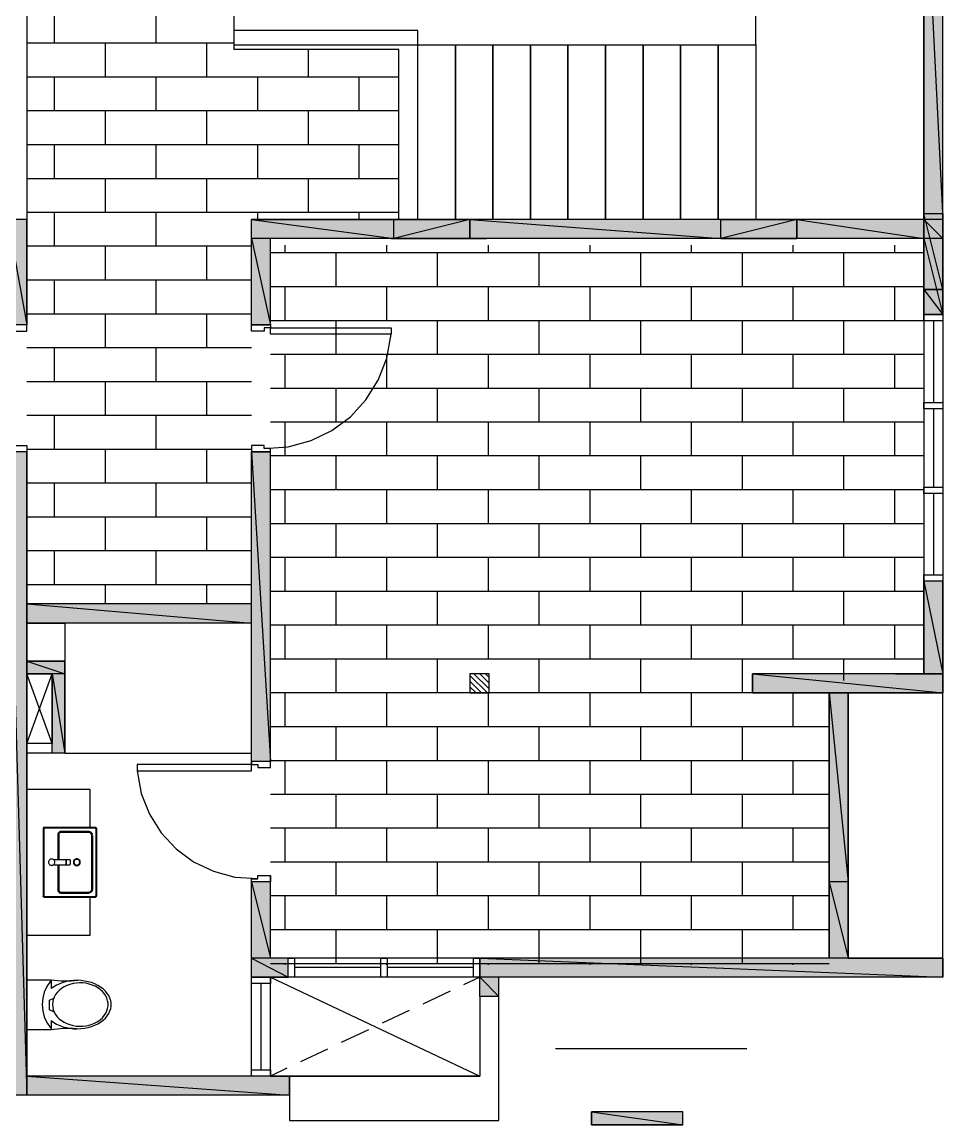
# Model space of a CAD drawing. Header units: millimetres. Extents: x -1176 to 11513, y -336 to 20905.
# Drawn here: x 3927 to 11180, y -336 to 8356 of the extents above; entities that cross this region are included whole.
import ezdxf

# ---------------------------------------------------------------- set-up
doc = ezdxf.new("R2010")
doc.units = ezdxf.units.MM
for name, color, linetype, true_color in [('SRC-FILLSTROKE-000000', 7, 'Continuous', 0x000000), ('SRC-FILLSTROKE-636466', 7, 'Continuous', 0x636466), ('SRC-STROKE-000000', 7, 'Continuous', 0x000000), ('SRC-STROKE-4554a5', 7, 'Continuous', 0x4554a5), ('SRC-STROKE-939598', 7, 'Continuous', 0x939598)]:
    doc.layers.add(name, color=color, linetype=linetype, true_color=true_color)

msp = doc.modelspace()

# ---------------------------------------------------------------- hatches: boundary and pattern name
at = {"layer": 'SRC-FILLSTROKE-000000', "true_color": 0x000000}
h = msp.add_hatch(color=7, dxfattribs=at)
h.dxf.hatch_style = 1
h.paths.add_polyline_path([(7454.8, 6650.7), (7454.8, 6800.8), (6854.5, 6650.7), (7454.8, 6650.7)])
h = msp.add_hatch(color=7, dxfattribs=at)
h.dxf.hatch_style = 1
h.paths.add_polyline_path([(7454.8, 6800.8), (6854.5, 6650.7), (6854.5, 6800.8), (7454.8, 6800.8)])
h = msp.add_hatch(color=7, dxfattribs=at)
h.dxf.hatch_style = 1
h.paths.add_polyline_path([(10029.9, 6650.7), (10029.9, 6800.8), (9430.4, 6650.7), (10029.9, 6650.7)])
h = msp.add_hatch(color=7, dxfattribs=at)
h.dxf.hatch_style = 1
h.paths.add_polyline_path([(10029.9, 6800.8), (9430.4, 6650.7), (9430.4, 6800.8), (10029.9, 6800.8)])
h = msp.add_hatch(color=7, dxfattribs=at)
h.dxf.hatch_style = 1
h.paths.add_polyline_path([(11029.9, 6248.6), (11180, 6248.6), (11029.9, 6848.2), (11029.9, 6248.6)])
h = msp.add_hatch(color=7, dxfattribs=at)
h.dxf.hatch_style = 1
h.paths.add_polyline_path([(11180, 6248.6), (11029.9, 6848.2), (11180, 6848.2), (11180, 6248.6)])
at = {"layer": 'SRC-FILLSTROKE-636466', "true_color": 0x636466}
h = msp.add_hatch(color=7, dxfattribs=at)
h.dxf.hatch_style = 1
h.paths.add_polyline_path([(11180, 9773.2), (11029.9, 9773.2), (11180, 6800.8), (11180, 9773.2)])
h = msp.add_hatch(color=7, dxfattribs=at)
h.dxf.hatch_style = 1
h.paths.add_polyline_path([(11029.9, 9773.2), (11180, 6800.8), (11029.9, 6800.8), (11029.9, 9773.2)])
h = msp.add_hatch(color=7, dxfattribs=at)
h.dxf.hatch_style = 1
h.paths.add_polyline_path([(3964.2, 6800.8), (3814.2, 6800.8), (3964.2, 5970.6), (3964.2, 6800.8)])
h = msp.add_hatch(color=7, dxfattribs=at)
h.dxf.hatch_style = 1
h.paths.add_polyline_path([(3814.2, 6800.8), (3964.2, 5970.6), (3814.2, 5970.6), (3814.2, 6800.8)])
h = msp.add_hatch(color=7, dxfattribs=at)
h.dxf.hatch_style = 1
h.paths.add_polyline_path([(6854.5, 6800.8), (5733.6, 6800.8), (6854.5, 6650.7), (6854.5, 6800.8)])
h = msp.add_hatch(color=7, dxfattribs=at)
h.dxf.hatch_style = 1
h.paths.add_polyline_path([(5733.6, 6800.8), (6854.5, 6650.7), (5733.6, 6650.7), (5733.6, 6800.8)])
h = msp.add_hatch(color=7, dxfattribs=at)
h.dxf.hatch_style = 1
h.paths.add_polyline_path([(9430.4, 6800.8), (7454.8, 6800.8), (9430.4, 6650.7), (9430.4, 6800.8)])
h = msp.add_hatch(color=7, dxfattribs=at)
h.dxf.hatch_style = 1
h.paths.add_polyline_path([(7454.8, 6800.8), (9430.4, 6650.7), (7454.8, 6650.7), (7454.8, 6800.8)])
h = msp.add_hatch(color=7, dxfattribs=at)
h.dxf.hatch_style = 1
h.paths.add_polyline_path([(11029.9, 6800.8), (10029.9, 6800.8), (11029.9, 6650.7), (11029.9, 6800.8)])
h = msp.add_hatch(color=7, dxfattribs=at)
h.dxf.hatch_style = 1
h.paths.add_polyline_path([(10029.9, 6800.8), (11029.9, 6650.7), (10029.9, 6650.7), (10029.9, 6800.8)])
h = msp.add_hatch(color=7, dxfattribs=at)
h.dxf.hatch_style = 1
h.paths.add_polyline_path([(11180, 6800.8), (11029.9, 6800.8), (11180, 6650.7), (11180, 6800.8)])
h = msp.add_hatch(color=7, dxfattribs=at)
h.dxf.hatch_style = 1
h.paths.add_polyline_path([(11029.9, 6800.8), (11180, 6650.7), (11029.9, 6650.7), (11029.9, 6800.8)])
h = msp.add_hatch(color=7, dxfattribs=at)
h.dxf.hatch_style = 1
h.paths.add_polyline_path([(5883.7, 6650.7), (5733.6, 6650.7), (5883.7, 5970.6), (5883.7, 6650.7)])
h = msp.add_hatch(color=7, dxfattribs=at)
h.dxf.hatch_style = 1
h.paths.add_polyline_path([(5733.6, 6650.7), (5883.7, 5970.6), (5733.6, 5970.6), (5733.6, 6650.7)])
h = msp.add_hatch(color=7, dxfattribs=at)
h.dxf.hatch_style = 1
h.paths.add_polyline_path([(11180, 6650.7), (11029.9, 6650.7), (11180, 6050.4), (11180, 6650.7)])
h = msp.add_hatch(color=7, dxfattribs=at)
h.dxf.hatch_style = 1
h.paths.add_polyline_path([(11029.9, 6650.7), (11180, 6050.4), (11029.9, 6050.4), (11029.9, 6650.7)])
h = msp.add_hatch(color=7, dxfattribs=at)
h.dxf.hatch_style = 1
h.paths.add_polyline_path([(11180, 6248.6), (11029.9, 6248.6), (11180, 6050.4), (11180, 6248.6)])
h = msp.add_hatch(color=7, dxfattribs=at)
h.dxf.hatch_style = 1
h.paths.add_polyline_path([(11029.9, 6248.6), (11180, 6050.4), (11029.9, 6050.4), (11029.9, 6248.6)])
h = msp.add_hatch(color=7, dxfattribs=at)
h.dxf.hatch_style = 1
h.paths.add_polyline_path([(3964.2, 4969.8), (3814.2, 4969.8), (3964.2, -100.6), (3964.2, 4969.8)])
h = msp.add_hatch(color=7, dxfattribs=at)
h.dxf.hatch_style = 1
h.paths.add_polyline_path([(3814.2, 4969.8), (3964.2, -100.6), (3814.2, -100.6), (3814.2, 4969.8)])
h = msp.add_hatch(color=7, dxfattribs=at)
h.dxf.hatch_style = 1
h.paths.add_polyline_path([(5883.7, 4969.8), (5733.6, 4969.8), (5883.7, 2529.8), (5883.7, 4969.8)])
h = msp.add_hatch(color=7, dxfattribs=at)
h.dxf.hatch_style = 1
h.paths.add_polyline_path([(5733.6, 4969.8), (5883.7, 2529.8), (5733.6, 2529.8), (5733.6, 4969.8)])
h = msp.add_hatch(color=7, dxfattribs=at)
h.dxf.hatch_style = 1
h.paths.add_polyline_path([(11180, 3950), (11029.9, 3950), (11180, 3220.2), (11180, 3950)])
h = msp.add_hatch(color=7, dxfattribs=at)
h.dxf.hatch_style = 1
h.paths.add_polyline_path([(11029.9, 3950), (11180, 3220.2), (11029.9, 3220.2), (11029.9, 3950)])
h = msp.add_hatch(color=7, dxfattribs=at)
h.dxf.hatch_style = 1
h.paths.add_polyline_path([(5733.6, 3769.9), (3964.2, 3769.9), (5733.6, 3619.8), (5733.6, 3769.9)])
h = msp.add_hatch(color=7, dxfattribs=at)
h.dxf.hatch_style = 1
h.paths.add_polyline_path([(3964.2, 3769.9), (5733.6, 3619.8), (3964.2, 3619.8), (3964.2, 3769.9)])
h = msp.add_hatch(color=7, dxfattribs=at)
h.dxf.hatch_style = 1
h.paths.add_polyline_path([(4264.4, 3319.7), (3964.2, 3319.7), (4264.4, 3220.2), (4264.4, 3319.7)])
h = msp.add_hatch(color=7, dxfattribs=at)
h.dxf.hatch_style = 1
h.paths.add_polyline_path([(3964.2, 3319.7), (4264.4, 3220.2), (3964.2, 3220.2), (3964.2, 3319.7)])
h = msp.add_hatch(color=7, dxfattribs=at)
h.dxf.hatch_style = 1
h.paths.add_polyline_path([(4264.4, 3220.2), (4164.1, 3220.2), (4264.4, 2594.6), (4264.4, 3220.2)])
h = msp.add_hatch(color=7, dxfattribs=at)
h.dxf.hatch_style = 1
h.paths.add_polyline_path([(4164.1, 3220.2), (4264.4, 2594.6), (4164.1, 2594.6), (4164.1, 3220.2)])
h = msp.add_hatch(color=7, dxfattribs=at)
h.dxf.hatch_style = 1
h.paths.add_polyline_path([(11180, 3219.4), (9680, 3219.4), (11180, 3070.1), (11180, 3219.4)])
h = msp.add_hatch(color=7, dxfattribs=at)
h.dxf.hatch_style = 1
h.paths.add_polyline_path([(9680, 3219.4), (11180, 3070.1), (9680, 3070.1), (9680, 3219.4)])
h = msp.add_hatch(color=7, dxfattribs=at)
h.dxf.hatch_style = 1
h.paths.add_polyline_path([(11180, 3220.2), (10805.6, 3220.2), (11180, 3219.4), (11180, 3220.2)])
h = msp.add_hatch(color=7, dxfattribs=at)
h.dxf.hatch_style = 1
h.paths.add_polyline_path([(10805.6, 3220.2), (11180, 3219.4), (10805.6, 3219.4), (10805.6, 3220.2)])
h = msp.add_hatch(color=7, dxfattribs=at)
h.dxf.hatch_style = 1
h.paths.add_polyline_path([(10433.5, 3070.1), (10283.4, 3070.1), (10433.5, 1579.5), (10433.5, 3070.1)])
h = msp.add_hatch(color=7, dxfattribs=at)
h.dxf.hatch_style = 1
h.paths.add_polyline_path([(10283.4, 3070.1), (10433.5, 1579.5), (10283.4, 1579.5), (10283.4, 3070.1)])
h = msp.add_hatch(color=7, dxfattribs=at)
h.dxf.hatch_style = 1
h.paths.add_polyline_path([(5883.7, 1579.5), (5733.6, 1579.5), (5883.7, 979.2), (5883.7, 1579.5)])
h = msp.add_hatch(color=7, dxfattribs=at)
h.dxf.hatch_style = 1
h.paths.add_polyline_path([(5733.6, 1579.5), (5883.7, 979.2), (5733.6, 979.2), (5733.6, 1579.5)])
h = msp.add_hatch(color=7, dxfattribs=at)
h.dxf.hatch_style = 1
h.paths.add_polyline_path([(10433.5, 1579.5), (10283.4, 1579.5), (10433.5, 979.2), (10433.5, 1579.5)])
h = msp.add_hatch(color=7, dxfattribs=at)
h.dxf.hatch_style = 1
h.paths.add_polyline_path([(10283.4, 1579.5), (10433.5, 979.2), (10283.4, 979.2), (10283.4, 1579.5)])
h = msp.add_hatch(color=7, dxfattribs=at)
h.dxf.hatch_style = 1
h.paths.add_polyline_path([(6023.5, 979.2), (5733.6, 979.2), (6023.5, 829.1), (6023.5, 979.2)])
h = msp.add_hatch(color=7, dxfattribs=at)
h.dxf.hatch_style = 1
h.paths.add_polyline_path([(5733.6, 979.2), (6023.5, 829.1), (5733.6, 829.1), (5733.6, 979.2)])
h = msp.add_hatch(color=7, dxfattribs=at)
h.dxf.hatch_style = 1
h.paths.add_polyline_path([(11180, 979.2), (7533, 979.2), (11180, 829.1), (11180, 979.2)])
h = msp.add_hatch(color=7, dxfattribs=at)
h.dxf.hatch_style = 1
h.paths.add_polyline_path([(7533, 979.2), (11180, 829.1), (7533, 829.1), (7533, 979.2)])
h = msp.add_hatch(color=7, dxfattribs=at)
h.dxf.hatch_style = 1
h.paths.add_polyline_path([(7683.1, 829.1), (7533, 829.1), (7683.1, 676.7), (7683.1, 829.1)])
h = msp.add_hatch(color=7, dxfattribs=at)
h.dxf.hatch_style = 1
h.paths.add_polyline_path([(7533, 829.1), (7683.1, 676.7), (7533, 676.7), (7533, 829.1)])
h = msp.add_hatch(color=7, dxfattribs=at)
h.dxf.hatch_style = 1
h.paths.add_polyline_path([(6033.8, 49.5), (3964.2, 49.5), (6033.8, -100.6), (6033.8, 49.5)])
h = msp.add_hatch(color=7, dxfattribs=at)
h.dxf.hatch_style = 1
h.paths.add_polyline_path([(3964.2, 49.5), (6033.8, -100.6), (3964.2, -100.6), (3964.2, 49.5)])
h = msp.add_hatch(color=7, dxfattribs=at)
h.dxf.hatch_style = 1
h.paths.add_polyline_path([(9130.2, -233.3), (8411.4, -233.3), (9130.2, -336), (9130.2, -233.3)])
h = msp.add_hatch(color=7, dxfattribs=at)
h.dxf.hatch_style = 1
h.paths.add_polyline_path([(8411.4, -233.3), (9130.2, -336), (8411.4, -336), (8411.4, -233.3)])

# ---------------------------------------------------------------- linework, layer by layer
at = {"layer": 'SRC-FILLSTROKE-000000'}
for points in [[(7454.8, 6650.7), (7454.8, 6800.8), (6854.5, 6650.7), (7454.8, 6650.7)], [(7454.8, 6800.8), (6854.5, 6650.7), (6854.5, 6800.8), (7454.8, 6800.8)], [(10029.9, 6650.7), (10029.9, 6800.8), (9430.4, 6650.7), (10029.9, 6650.7)], [(10029.9, 6800.8), (9430.4, 6650.7), (9430.4, 6800.8), (10029.9, 6800.8)], [(11029.9, 6248.6), (11180, 6248.6), (11029.9, 6848.2), (11029.9, 6248.6)], [(11180, 6248.6), (11029.9, 6848.2), (11180, 6848.2), (11180, 6248.6)]]:
    msp.add_lwpolyline(points, dxfattribs=at)
at = {"layer": 'SRC-FILLSTROKE-636466'}
for points in [[(11180, 9773.2), (11029.9, 9773.2), (11180, 6800.8), (11180, 9773.2)], [(11029.9, 9773.2), (11180, 6800.8), (11029.9, 6800.8), (11029.9, 9773.2)], [(3964.2, 6800.8), (3814.2, 6800.8), (3964.2, 5970.6), (3964.2, 6800.8)], [(3814.2, 6800.8), (3964.2, 5970.6), (3814.2, 5970.6), (3814.2, 6800.8)], [(6854.5, 6800.8), (5733.6, 6800.8), (6854.5, 6650.7), (6854.5, 6800.8)], [(5733.6, 6800.8), (6854.5, 6650.7), (5733.6, 6650.7), (5733.6, 6800.8)], [(9430.4, 6800.8), (7454.8, 6800.8), (9430.4, 6650.7), (9430.4, 6800.8)], [(7454.8, 6800.8), (9430.4, 6650.7), (7454.8, 6650.7), (7454.8, 6800.8)], [(11029.9, 6800.8), (10029.9, 6800.8), (11029.9, 6650.7), (11029.9, 6800.8)], [(10029.9, 6800.8), (11029.9, 6650.7), (10029.9, 6650.7), (10029.9, 6800.8)], [(11180, 6800.8), (11029.9, 6800.8), (11180, 6650.7), (11180, 6800.8)], [(11029.9, 6800.8), (11180, 6650.7), (11029.9, 6650.7), (11029.9, 6800.8)], [(5883.7, 6650.7), (5733.6, 6650.7), (5883.7, 5970.6), (5883.7, 6650.7)], [(5733.6, 6650.7), (5883.7, 5970.6), (5733.6, 5970.6), (5733.6, 6650.7)], [(11180, 6650.7), (11029.9, 6650.7), (11180, 6050.4), (11180, 6650.7)], [(11029.9, 6650.7), (11180, 6050.4), (11029.9, 6050.4), (11029.9, 6650.7)], [(11180, 6248.6), (11029.9, 6248.6), (11180, 6050.4), (11180, 6248.6)], [(11029.9, 6248.6), (11180, 6050.4), (11029.9, 6050.4), (11029.9, 6248.6)], [(3964.2, 4969.8), (3814.2, 4969.8), (3964.2, -100.6), (3964.2, 4969.8)], [(3814.2, 4969.8), (3964.2, -100.6), (3814.2, -100.6), (3814.2, 4969.8)], [(5883.7, 4969.8), (5733.6, 4969.8), (5883.7, 2529.8), (5883.7, 4969.8)], [(5733.6, 4969.8), (5883.7, 2529.8), (5733.6, 2529.8), (5733.6, 4969.8)], [(11180, 3950), (11029.9, 3950), (11180, 3220.2), (11180, 3950)], [(11029.9, 3950), (11180, 3220.2), (11029.9, 3220.2), (11029.9, 3950)], [(5733.6, 3769.9), (3964.2, 3769.9), (5733.6, 3619.8), (5733.6, 3769.9)], [(3964.2, 3769.9), (5733.6, 3619.8), (3964.2, 3619.8), (3964.2, 3769.9)], [(4264.4, 3319.7), (3964.2, 3319.7), (4264.4, 3220.2), (4264.4, 3319.7)], [(3964.2, 3319.7), (4264.4, 3220.2), (3964.2, 3220.2), (3964.2, 3319.7)], [(4264.4, 3220.2), (4164.1, 3220.2), (4264.4, 2594.6), (4264.4, 3220.2)], [(4164.1, 3220.2), (4264.4, 2594.6), (4164.1, 2594.6), (4164.1, 3220.2)], [(11180, 3219.4), (9680, 3219.4), (11180, 3070.1), (11180, 3219.4)], [(9680, 3219.4), (11180, 3070.1), (9680, 3070.1), (9680, 3219.4)], [(11180, 3220.2), (10805.6, 3220.2), (11180, 3219.4), (11180, 3220.2)], [(10805.6, 3220.2), (11180, 3219.4), (10805.6, 3219.4), (10805.6, 3220.2)], [(10433.5, 3070.1), (10283.4, 3070.1), (10433.5, 1579.5), (10433.5, 3070.1)], [(10283.4, 3070.1), (10433.5, 1579.5), (10283.4, 1579.5), (10283.4, 3070.1)], [(5883.7, 1579.5), (5733.6, 1579.5), (5883.7, 979.2), (5883.7, 1579.5)], [(5733.6, 1579.5), (5883.7, 979.2), (5733.6, 979.2), (5733.6, 1579.5)], [(10433.5, 1579.5), (10283.4, 1579.5), (10433.5, 979.2), (10433.5, 1579.5)], [(10283.4, 1579.5), (10433.5, 979.2), (10283.4, 979.2), (10283.4, 1579.5)], [(6023.5, 979.2), (5733.6, 979.2), (6023.5, 829.1), (6023.5, 979.2)], [(5733.6, 979.2), (6023.5, 829.1), (5733.6, 829.1), (5733.6, 979.2)], [(11180, 979.2), (7533, 979.2), (11180, 829.1), (11180, 979.2)], [(7533, 979.2), (11180, 829.1), (7533, 829.1), (7533, 979.2)], [(7683.1, 829.1), (7533, 829.1), (7683.1, 676.7), (7683.1, 829.1)], [(7533, 829.1), (7683.1, 676.7), (7533, 676.7), (7533, 829.1)], [(6033.8, 49.5), (3964.2, 49.5), (6033.8, -100.6), (6033.8, 49.5)], [(3964.2, 49.5), (6033.8, -100.6), (3964.2, -100.6), (3964.2, 49.5)], [(9130.2, -233.3), (8411.4, -233.3), (9130.2, -336), (9130.2, -233.3)], [(8411.4, -233.3), (9130.2, -336), (8411.4, -336), (8411.4, -233.3)]]:
    msp.add_lwpolyline(points, dxfattribs=at)
at = {"layer": 'SRC-STROKE-000000'}
for points in [[(11180, 6650.7), (11180, 12023.6)], [(3964.2, 11618.4), (3964.2, 5970.6)], [(11029.9, 9773.2), (11029.9, 6800.8)], [(5594.6, 8422.4), (5594.6, 8176.8), (9705.2, 8176.8), (9705.2, 8422.4), (5594.6, 8422.4)], [(7044.1, 8290.5), (5594.6, 8290.5), (5594.6, 8140.4)], [(7044.1, 6800.8), (7044.1, 8290.5)], [(7339.5, 8176.8), (7339.5, 6800.8), (7044.1, 6800.8), (7044.1, 8176.8), (7339.5, 8176.8)], [(7634.9, 8176.8), (7634.9, 6800.8), (7339.5, 6800.8), (7339.5, 8176.8), (7634.9, 8176.8)], [(7931.1, 8176.8), (7931.1, 6800.8), (7634.9, 6800.8), (7634.9, 8176.8), (7931.1, 8176.8)], [(8226.5, 8176.8), (8226.5, 6800.8), (7931.1, 6800.8), (7931.1, 8176.8), (8226.5, 8176.8)], [(8522.8, 8176.8), (8522.8, 6800.8), (8226.5, 6800.8), (8226.5, 8176.8), (8522.8, 8176.8)], [(8818.2, 8176.8), (8818.2, 6800.8), (8522.8, 6800.8), (8522.8, 8176.8), (8818.2, 8176.8)], [(9113.6, 8176.8), (9113.6, 6800.8), (8818.2, 6800.8), (8818.2, 8176.8), (9113.6, 8176.8)], [(9409.8, 8176.8), (9409.8, 6800.8), (9113.6, 6800.8), (9113.6, 8176.8), (9409.8, 8176.8)], [(9705.2, 8176.8), (9705.2, 6800.8), (9409.8, 6800.8), (9409.8, 8176.8), (9705.2, 8176.8)], [(6894, 8140.4), (5594.6, 8140.4)], [(5733.6, 6800.8), (6894, 6800.8), (6894, 8140.4)], [(3964.2, 6800.8), (-853.4, 6800.8)], [(11029.9, 6800.8), (5733.6, 6800.8)], [(5733.6, 5970.6), (5733.6, 6800.8)], [(7454.8, 6650.7), (6854.5, 6650.7), (6854.5, 6800.8), (7454.8, 6800.8), (7454.8, 6650.7)], [(10029.9, 6650.7), (9430.4, 6650.7), (9430.4, 6800.8), (10029.9, 6800.8), (10029.9, 6650.7)], [(10029.9, 6650.7), (10029.9, 6800.8)], [(11029.9, 6248.6), (11029.9, 6848.2), (11180, 6848.2), (11180, 6248.6), (11029.9, 6248.6)], [(11029.9, 6800.8), (11029.9, 3220.2)], [(11029.9, 6748.6), (11029.9, 6598.6)], [(11029.9, 6650.7), (5733.6, 6650.7)], [(5883.7, 5970.6), (5883.7, 6650.7)], [(6834, 6650.7), (7583.6, 6650.7)], [(11180, 6650.7), (11180, 3070.1)], [(11029.9, 6050.4), (11180, 6050.4)], [(11029.9, 6000.6), (11029.9, 6050.4), (11180, 6050.4), (11180, 6000.6), (11029.9, 6000.6)], [(11104.9, 6000.6), (11104.9, 5358.4)], [(3964.2, 5970.6), (3814.2, 5970.6)], [(3964.2, 5970.6), (3814.2, 5970.6), (3814.2, 5945.3), (3864.7, 5945.3), (3864.7, 5920), (3964.2, 5920), (3964.2, 5970.6)], [(5883.7, 5970.6), (5733.6, 5970.6)], [(5733.6, 5970.6), (5883.7, 5970.6), (5883.7, 5945.3), (5833.9, 5945.3), (5833.9, 5920), (5733.6, 5920), (5733.6, 5970.6)], [(6834, 5895.6), (5883.7, 5895.6), (5883.7, 5945.3), (6834, 5945.3), (6834, 5895.6)], [(5833, 4995.4), (6023.5, 5009), (6202.7, 5057.6), (6366.9, 5137.8), (6512.5, 5246.2), (6635.6, 5379.6), (6732.6, 5534.5), (6799.7, 5707.6), (6833.2, 5895.6)], [(11029.9, 5308.7), (11029.9, 5358.4), (11180, 5358.4), (11180, 5308.7), (11029.9, 5308.7)], [(11104.9, 5333.9), (11104.9, 5333.9)], [(11104.9, 5308.7), (11104.9, 4691.7)], [(3964.2, 4969.8), (3814.2, 4969.8), (3814.2, 4995.1), (3864.7, 4995.1), (3864.7, 5020.3), (3964.2, 5020.3), (3964.2, 4969.8)], [(3964.2, 4969.8), (3814.2, 4969.8)], [(3964.2, 4969.8), (3964.2, -100.6)], [(5733.6, 4969.8), (5883.7, 4969.8), (5883.7, 4995.1), (5833.9, 4995.1), (5833.9, 5020.3), (5733.6, 5020.3), (5733.6, 4969.8)], [(5733.6, 2454.7), (5733.6, 4969.8)], [(5733.6, 4969.8), (5883.7, 4969.8)], [(5733.6, 4969.8), (5883.7, 4969.8)], [(5883.7, 2480), (5883.7, 4969.8)], [(11029.9, 4642), (11029.9, 4691.7), (11180, 4691.7), (11180, 4642), (11029.9, 4642)], [(11104.9, 4666.5), (11104.9, 4666.5)], [(11104.9, 4642), (11104.9, 3999.8)], [(11029.9, 3950), (11029.9, 3999.8), (11180, 3999.8), (11180, 3950), (11029.9, 3950)], [(11180, 3950), (11029.9, 3950)], [(5733.6, 3769.9), (3964.2, 3769.9)], [(5733.6, 3619.8), (3964.2, 3619.8)], [(4264.4, 3319.7), (3964.2, 3319.7), (3964.2, 3619.8), (4264.4, 3619.8), (4264.4, 3319.7)], [(4264.4, 2594.6), (3964.2, 2594.6), (3964.2, 3319.7), (4264.4, 3319.7), (4264.4, 2594.6)], [(4164.1, 2669.6), (3964.2, 2669.6), (3964.2, 3220.2), (4164.1, 3220.2), (4164.1, 2669.6)], [(4164.1, 2669.6), (3964.2, 3220.2)], [(3964.2, 2669.6), (4164.1, 3220.2)], [(7454.8, 3069.3), (7604.9, 3069.3), (7604.9, 3219.4), (7454.8, 3219.4), (7454.8, 3069.3)], [(11180, 3220.2), (9680, 3220.2)], [(9680, 3220.2), (9680, 3070.1)], [(9680, 3070.1), (11180, 3070.1)], [(10283.4, 3070.1), (10283.4, 979.2)], [(10433.5, 3070.1), (10433.5, 979.2)], [(11180, 979.2), (11180, 3070.1), (10433.5, 3070.1), (10433.5, 979.2), (11180, 979.2)], [(4264.4, 2594.6), (5733.6, 2594.6)], [(5883.7, 2529.8), (5733.6, 2529.8), (5733.6, 2504.5), (5783.4, 2504.5), (5783.4, 2480), (5883.7, 2480), (5883.7, 2529.8)], [(4833.1, 2454.7), (5733.6, 2454.7), (5733.6, 2504.5), (4833.1, 2504.5), (4833.1, 2454.7)], [(4833.3, 2455.4), (4865.8, 2277.5), (4930, 2113.7), (5022.4, 1967.3), (5139.4, 1841.4), (5277.5, 1739), (5433.3, 1663.4), (5603.1, 1617.8), (5783.5, 1605.2)], [(4464.3, 2009.2), (4464.3, 2308.6), (3964.2, 2308.6), (3964.2, 1158.5), (4464.3, 1158.5), (4464.3, 1458.7)], [(4101.3, 2009.2), (4099.3, 2009), (4097.5, 2008.5), (4095.8, 2007.6), (4094.3, 2006.3), (4093.1, 2004.9), (4092.2, 2003.2), (4091.6, 2001.4), (4091.4, 1999.4)], [(4101.3, 2002.1), (4100.7, 2002.1), (4100.2, 2001.9), (4099.7, 2001.7), (4099.3, 2001.3), (4099, 2000.9), (4098.7, 2000.4), (4098.6, 1999.9), (4098.5, 1999.4)], [(4501.4, 2009.2), (4101.7, 2009.2)], [(4501.4, 2002.1), (4101.7, 2002.1)], [(4515.6, 1994.6), (4515.3, 1997.6), (4514.4, 2000.3), (4513.1, 2002.8), (4511.3, 2005), (4509.2, 2006.7), (4506.7, 2008.1), (4503.9, 2008.9), (4501, 2009.2)], [(4509.3, 1994.6), (4509.1, 1996.3), (4508.6, 1997.9), (4507.9, 1999.3), (4506.8, 2000.5), (4505.6, 2001.5), (4504.2, 2002.3), (4502.7, 2002.8), (4501, 2002.9)], [(4092.2, 1999), (4092.2, 1469)], [(4099.3, 1999), (4099.3, 1469)], [(4209.1, 1953.9), (4208.3, 1769.9), (4208.3, 1754.1)], [(4230.8, 1976.1), (4226.5, 1975.6), (4222.4, 1974.4), (4218.7, 1972.4), (4215.5, 1969.7), (4212.8, 1966.5), (4210.8, 1962.8), (4209.6, 1958.7), (4209.1, 1954.3)], [(4216.2, 1953.9), (4215.4, 1768.3), (4215.4, 1754.1)], [(4230.8, 1969), (4227.9, 1968.7), (4225.1, 1967.8), (4222.7, 1966.5), (4220.5, 1964.7), (4218.7, 1962.5), (4217.4, 1960), (4216.5, 1957.3), (4216.2, 1954.3)], [(4451.6, 1976.1), (4231.2, 1976.1)], [(4451.6, 1969), (4231.2, 1969)], [(4483.2, 1944.1), (4482.6, 1950.5), (4480.7, 1956.5), (4477.7, 1962), (4473.8, 1966.7), (4469.1, 1970.6), (4463.7, 1973.6), (4457.7, 1975.4), (4451.2, 1976.1)], [(4476.1, 1944.1), (4475.6, 1949.1), (4474.1, 1953.8), (4471.9, 1958), (4468.8, 1961.7), (4465.1, 1964.7), (4460.9, 1967), (4456.2, 1968.5), (4451.2, 1969)], [(4476.9, 1524.2), (4476.9, 1943.7)], [(4483.2, 1524.2), (4483.2, 1943.7)], [(4509.3, 1473.7), (4509.3, 1994.2)], [(4516.4, 1473.7), (4516.4, 1994.2)], [(4159.7, 1759.6), (4154.7, 1759.1), (4150.1, 1757.7), (4145.8, 1755.4), (4142.2, 1752.3), (4139.1, 1748.7), (4136.8, 1744.4), (4135.4, 1739.8), (4134.9, 1734.8), (4135.4, 1729.7), (4136.8, 1725.1), (4139.1, 1720.8), (4142.2, 1717.2), (4145.8, 1714.1), (4150.1, 1711.8), (4154.7, 1710.4), (4159.7, 1709.9), (4164.8, 1710.4), (4169.4, 1711.8), (4173.7, 1714.1), (4177.3, 1717.2), (4180.4, 1720.8), (4182.7, 1725.1), (4184.1, 1729.7), (4184.6, 1734.8), (4184.1, 1739.8), (4182.7, 1744.4), (4180.4, 1748.7), (4177.3, 1752.3), (4173.7, 1755.4), (4169.4, 1757.7), (4164.8, 1759.1), (4159.7, 1759.6)], [(4300, 1754.1), (4175.1, 1754.1)], [(4274.7, 1714.6), (4274.7, 1754.1)], [(4277.8, 1714.6), (4277.8, 1754.1)], [(4309.4, 1745), (4309.2, 1747), (4308.7, 1748.9), (4307.7, 1750.5), (4306.5, 1752), (4305.1, 1753.2), (4303.4, 1754.1), (4301.5, 1754.7), (4299.6, 1754.9)], [(4309.4, 1724.1), (4309.4, 1744.6)], [(4358, 1762), (4352.5, 1761.4), (4347.4, 1759.9), (4342.8, 1757.3), (4338.7, 1754), (4335.4, 1750), (4332.9, 1745.4), (4331.3, 1740.2), (4330.8, 1734.8), (4331.3, 1729.3), (4332.9, 1724.1), (4335.4, 1719.5), (4338.7, 1715.5), (4342.8, 1712.2), (4347.4, 1709.6), (4352.5, 1708.1), (4358, 1707.5), (4363.5, 1708.1), (4368.6, 1709.6), (4373.2, 1712.2), (4377.3, 1715.5), (4380.6, 1719.5), (4383.1, 1724.1), (4384.7, 1729.3), (4385.3, 1734.8), (4384.7, 1740.2), (4383.1, 1745.4), (4380.6, 1750), (4377.3, 1754), (4373.2, 1757.3), (4368.6, 1759.9), (4363.5, 1761.4), (4358, 1762)], [(4358, 1757.3), (4353.5, 1756.8), (4349.2, 1755.5), (4345.4, 1753.4), (4342.1, 1750.7), (4339.3, 1747.3), (4337.3, 1743.5), (4336, 1739.3), (4335.5, 1734.8), (4336, 1730.2), (4337.3, 1726), (4339.3, 1722.2), (4342.1, 1718.8), (4345.4, 1716.1), (4349.2, 1714), (4353.5, 1712.7), (4358, 1712.2), (4362.5, 1712.7), (4366.8, 1714), (4370.6, 1716.1), (4373.9, 1718.8), (4376.7, 1722.2), (4378.8, 1726), (4380.1, 1730.2), (4380.5, 1734.8), (4380.1, 1739.3), (4378.8, 1743.5), (4376.7, 1747.3), (4373.9, 1750.7), (4370.6, 1753.4), (4366.8, 1755.5), (4362.5, 1756.8), (4358, 1757.3)], [(4175.1, 1714.6), (4300, 1714.6)], [(4208.3, 1714.6), (4208.3, 1698.8), (4209.1, 1514)], [(4215.4, 1714.6), (4215.4, 1700.4), (4216.2, 1514)], [(4299.6, 1714.6), (4301.5, 1714.8), (4303.4, 1715.4), (4305.1, 1716.3), (4306.5, 1717.5), (4307.7, 1719), (4308.7, 1720.6), (4309.2, 1722.5), (4309.4, 1724.5)], [(5883.7, 1579.5), (5733.6, 1579.5), (5733.6, 1604.8), (5783.4, 1604.8), (5783.4, 1629.3), (5883.7, 1629.3), (5883.7, 1579.5)], [(5733.6, 829.1), (5733.6, 1604.8)], [(5883.7, 979.2), (5883.7, 1629.3)], [(4209.1, 1514.4), (4209.6, 1510), (4210.8, 1505.9), (4212.8, 1502.2), (4215.5, 1499), (4218.7, 1496.4), (4222.4, 1494.4), (4226.5, 1493.1), (4230.8, 1492.6)], [(4216.2, 1514.4), (4216.5, 1511.4), (4217.4, 1508.7), (4218.7, 1506.2), (4220.5, 1504), (4222.7, 1502.3), (4225.1, 1500.9), (4227.9, 1500.1), (4230.8, 1499.8)], [(4231.2, 1499), (4451.6, 1499)], [(4231.2, 1491.9), (4451.6, 1491.9)], [(4451.2, 1499.8), (4456.2, 1500.3), (4460.9, 1501.7), (4465.1, 1504), (4468.8, 1507), (4471.9, 1510.7), (4474.1, 1515), (4475.6, 1519.6), (4476.1, 1524.6)], [(4451.2, 1492.6), (4457.7, 1493.3), (4463.7, 1495.2), (4469.1, 1498.1), (4473.8, 1502), (4477.7, 1506.8), (4480.7, 1512.2), (4482.6, 1518.2), (4483.2, 1524.6)], [(4091.4, 1469.3), (4091.6, 1467.4), (4092.2, 1465.5), (4093.1, 1463.8), (4094.3, 1462.4), (4095.8, 1461.2), (4097.5, 1460.2), (4099.3, 1459.7), (4101.3, 1459.5)], [(4098.5, 1469.3), (4098.6, 1468.8), (4098.7, 1468.3), (4099, 1467.8), (4099.3, 1467.4), (4099.7, 1467.1), (4100.2, 1466.8), (4100.7, 1466.6), (4101.3, 1466.6)], [(4101.7, 1465.8), (4501.4, 1465.8)], [(4101.7, 1458.7), (4501.4, 1458.7)], [(4501, 1459.5), (4503.9, 1459.8), (4506.7, 1460.6), (4509.2, 1462), (4511.3, 1463.8), (4513.1, 1465.9), (4514.4, 1468.4), (4515.3, 1471.1), (4515.6, 1474.1)], [(4501, 1465.8), (4502.7, 1466), (4504.2, 1466.4), (4505.6, 1467.2), (4506.8, 1468.2), (4507.9, 1469.4), (4508.6, 1470.9), (4509.1, 1472.4), (4509.3, 1474.1)], [(10433.5, 979.2), (11180, 979.2), (11180, 829.1), (5733.6, 829.1)], [(10283.4, 979.2), (5883.7, 979.2)], [(5883.7, 829.1), (6023.5, 829.1), (6023.5, 979.2)], [(6073.3, 829.1), (6023.5, 829.1), (6023.5, 979.2), (6073.3, 979.2), (6073.3, 829.1)], [(6803.1, 829.1), (6753.4, 829.1), (6753.4, 979.2), (6803.1, 979.2), (6803.1, 829.1)], [(7533, 829.1), (7482.5, 829.1), (7482.5, 979.2), (7533, 979.2), (7533, 829.1)], [(7533, 979.2), (7533, 829.1)], [(6753.4, 904.2), (6073.3, 904.2)], [(7482.5, 904.2), (6803.1, 904.2)], [(3964.2, 412.9), (3964.2, 807.8)], [(3964.2, 807.8), (4156.2, 807.8)], [(4149.8, 798.1), (4121.5, 755.5), (4101.3, 709.8), (4089.1, 662), (4085.1, 613.1), (4089.1, 564.2), (4101.3, 516.4), (4121.5, 470.7), (4149.8, 428.1)], [(4155.9, 808.5), (4182.1, 804.8), (4208.4, 802.1), (4234.8, 800.2), (4261.2, 799.3), (4287.7, 799.2), (4314.1, 800), (4340.5, 801.7), (4366.8, 804.3)], [(4156.2, 807.8), (4156.2, 738.3)], [(4156.2, 487.1), (4176.7, 472.1), (4198.8, 459.5), (4223.3, 447.6), (4248.6, 438.1), (4276.3, 431), (4303.9, 425.5), (4333.1, 422.3), (4361.6, 421.5), (4390.8, 423.1), (4419.2, 426.3), (4446.9, 431.8), (4473.7, 439.7), (4499.8, 450), (4523.5, 461), (4545.6, 474.5), (4565.4, 489.5), (4582.7, 506.1), (4597.7, 523.4), (4609.6, 542.4), (4619.1, 562.1), (4625.4, 581.9), (4628.6, 602.4), (4628.6, 623), (4625.4, 643.5), (4619.1, 663.3), (4609.6, 683), (4597.7, 701.2), (4582.7, 719.3), (4565.4, 735.9), (4545.6, 750.9), (4523.5, 763.6), (4499.8, 775.4), (4473.7, 785.7), (4446.9, 792.8), (4419.2, 798.3), (4390.8, 802.3), (4361.6, 803.9), (4333.1, 802.3), (4303.9, 799.1), (4276.3, 794.4), (4248.6, 786.5), (4223.3, 777), (4198.8, 765.9), (4176.7, 753.3), (4156.2, 738.3)], [(4167.2, 612.7), (4168.8, 592.2), (4172.8, 572.4), (4180.7, 553.5), (4190.9, 534.5), (4204.4, 517.1), (4220.2, 501.3), (4238.3, 486.3), (4258.1, 473.7), (4280.2, 463.4), (4303.1, 454.7), (4328.4, 447.6), (4353.7, 443.7), (4378.9, 442.1), (4405, 442.9), (4431.1, 445.2), (4455.6, 450.8), (4480, 458.7), (4502.2, 468.1), (4523.5, 480), (4542.5, 493.4), (4559.8, 509.2), (4574, 525.8), (4585.9, 544), (4595.4, 562.9), (4600.9, 582.7), (4604.1, 602.4), (4604.1, 623), (4600.9, 642.7), (4595.4, 662.5), (4585.9, 681.4), (4574, 699.6), (4559.8, 716.2), (4542.5, 732), (4523.5, 745.4), (4502.2, 757.3), (4480, 766.7), (4455.6, 774.6), (4431.1, 780.2), (4405, 783.3), (4378.9, 783.3), (4353.7, 781.7), (4328.4, 777.8), (4303.1, 771.5), (4280.2, 762.8), (4258.1, 751.7), (4238.3, 739.1), (4220.2, 724.1), (4204.4, 708.3), (4190.9, 690.9), (4180.7, 671.9), (4172.8, 653), (4168.8, 633.2), (4167.2, 612.7)], [(5733.6, 49.5), (5733.6, 829.1)], [(5733.6, 779.4), (5733.6, 829.1), (5883.7, 829.1), (5883.7, 779.4), (5733.6, 779.4)], [(5883.7, 49.5), (5883.7, 829.1)], [(5883.7, 829.1), (7533, 49.5)], [(7533, 829.1), (7404.3, 769.1)], [(7533, 676.7), (7533, 829.1)], [(7683.1, -100.6), (7683.1, 829.1)], [(5808.7, 99.3), (5808.7, 779.4)], [(7297.6, 717.8), (7082.8, 616.6)], [(4142, 571.6), (4142, 646.7), (4177.5, 662.5)], [(7533, 676.7), (7533, 49.5), (6033.8, 49.5), (6033.8, -100.6), (6033.8, -300.4), (7683.1, -300.4), (7683.1, 676.7), (7533, 676.7)], [(4181.5, 553.5), (4142, 571.6)], [(6976.1, 566.1), (6762.1, 465)], [(4156.2, 487.1), (4156.2, 412.9)], [(4156.2, 412.9), (3964.2, 412.9)], [(4352.1, 422), (4327.1, 423.7), (4302, 424.6), (4277, 424.6), (4252, 423.9), (4227, 422.3), (4202.1, 420), (4177.3, 416.9), (4152.5, 412.9)], [(6654.6, 414.4), (6440.6, 312.5)], [(6333.2, 262), (6119.1, 160.9)], [(8129.4, 267.5), (9635.7, 267.5)], [(5733.6, 49.5), (5733.6, 99.3), (5883.7, 99.3), (5883.7, 49.5), (5733.6, 49.5)], [(6011.7, 110.3), (5883.7, 49.5)], [(5883.7, 49.5), (3964.2, 49.5)], [(5883.7, 49.5), (7533, 49.5)], [(6033.8, -100.6), (-1003.4, -100.6)], [(8411.4, -233.3), (8411.4, -336), (9130.2, -336), (9130.2, -233.3), (8411.4, -233.3)]]:
    msp.add_lwpolyline(points, dxfattribs=at)
at = {"layer": 'SRC-STROKE-4554a5'}
for points in [[(4182.3, 8191.8), (4182.3, 8458.8)], [(4982.4, 8191.8), (4982.4, 8458.8)], [(3964.2, 8191.8), (5594.6, 8191.8)], [(4582.7, 7924.8), (4582.7, 8191.8)], [(5382.1, 7924.8), (5382.1, 8191.8)], [(6182.3, 7924.8), (6182.3, 8140.4)], [(3964.2, 7924.8), (6894, 7924.8)], [(4182.3, 7658.6), (4182.3, 7924.8)], [(4982.4, 7658.6), (4982.4, 7924.8)], [(5782.6, 7658.6), (5782.6, 7924.8)], [(6582.8, 7658.6), (6582.8, 7924.8)], [(3964.2, 7658.6), (6894, 7658.6)], [(4582.7, 7391.6), (4582.7, 7658.6)], [(5382.1, 7391.6), (5382.1, 7658.6)], [(6182.3, 7391.6), (6182.3, 7658.6)], [(3964.2, 7391.6), (6894, 7391.6)], [(4182.3, 7124.6), (4182.3, 7391.6)], [(4982.4, 7124.6), (4982.4, 7391.6)], [(5782.6, 7124.6), (5782.6, 7391.6)], [(6582.8, 7124.6), (6582.8, 7391.6)], [(3964.2, 7124.6), (6894, 7124.6)], [(4582.7, 6857.6), (4582.7, 7124.6)], [(5382.1, 6857.6), (5382.1, 7124.6)], [(6182.3, 6857.6), (6182.3, 7124.6)], [(3964.2, 6857.6), (6894, 6857.6)], [(4182.3, 6591.5), (4182.3, 6857.6)], [(4982.4, 6591.5), (4982.4, 6857.6)], [(5782.6, 6800.8), (5782.6, 6857.6)], [(6582.8, 6800.8), (6582.8, 6857.6)], [(3964.2, 6591.5), (5733.6, 6591.5)], [(4582.7, 6324.5), (4582.7, 6591.5)], [(5382.1, 6324.5), (5382.1, 6591.5)], [(5883.7, 6539.3), (11029.9, 6539.3)], [(5999.8, 6539.3), (5999.8, 6598.6)], [(6399.5, 6272.3), (6399.5, 6539.3)], [(6800, 6539.3), (6800, 6598.6)], [(7199.7, 6272.3), (7199.7, 6539.3)], [(7600.2, 6539.3), (7600.2, 6598.6)], [(7999.8, 6272.3), (7999.8, 6539.3)], [(8400.3, 6539.3), (8400.3, 6598.6)], [(8800, 6272.3), (8800, 6539.3)], [(9199.7, 6539.3), (9199.7, 6598.6)], [(9600.2, 6272.3), (9600.2, 6539.3)], [(9999.9, 6539.3), (9999.9, 6598.6)], [(10400.4, 6272.3), (10400.4, 6539.3)], [(10800, 6539.3), (10800, 6598.6)], [(3964.2, 6324.5), (5733.6, 6324.5)], [(4182.3, 6057.5), (4182.3, 6324.5)], [(4982.4, 6057.5), (4982.4, 6324.5)], [(5883.7, 6272.3), (11029.9, 6272.3)], [(5999.8, 6005.3), (5999.8, 6272.3)], [(6800, 6005.3), (6800, 6272.3)], [(7600.2, 6005.3), (7600.2, 6272.3)], [(8400.3, 6005.3), (8400.3, 6272.3)], [(9199.7, 6005.3), (9199.7, 6272.3)], [(9999.9, 6005.3), (9999.9, 6272.3)], [(10800, 6005.3), (10800, 6272.3)], [(3964.2, 6057.5), (5733.6, 6057.5)], [(4582.7, 5791.3), (4582.7, 6057.5)], [(5382.1, 5791.3), (5382.1, 6057.5)], [(5883.7, 6005.3), (11029.9, 6005.3)], [(6399.5, 5739.2), (6399.5, 6005.3)], [(7199.7, 5739.2), (7199.7, 6005.3)], [(7999.8, 5739.2), (7999.8, 6005.3)], [(8800, 5739.2), (8800, 6005.3)], [(9600.2, 5739.2), (9600.2, 6005.3)], [(10400.4, 5739.2), (10400.4, 6005.3)], [(3964.2, 5791.3), (5733.6, 5791.3)], [(4182.3, 5524.3), (4182.3, 5791.3)], [(4982.4, 5524.3), (4982.4, 5791.3)], [(5883.7, 5739.2), (11029.9, 5739.2)], [(5999.8, 5472.2), (5999.8, 5739.2)], [(6800, 5472.2), (6800, 5739.2)], [(7600.2, 5472.2), (7600.2, 5739.2)], [(8400.3, 5472.2), (8400.3, 5739.2)], [(9199.7, 5472.2), (9199.7, 5739.2)], [(9999.9, 5472.2), (9999.9, 5739.2)], [(10800, 5472.2), (10800, 5739.2)], [(3964.2, 5524.3), (5733.6, 5524.3)], [(4582.7, 5257.3), (4582.7, 5524.3)], [(5382.1, 5257.3), (5382.1, 5524.3)], [(5883.7, 5472.2), (11029.9, 5472.2)], [(6399.5, 5205.2), (6399.5, 5472.2)], [(7199.7, 5205.2), (7199.7, 5472.2)], [(7999.8, 5205.2), (7999.8, 5472.2)], [(8800, 5205.2), (8800, 5472.2)], [(9600.2, 5205.2), (9600.2, 5472.2)], [(10400.4, 5205.2), (10400.4, 5472.2)], [(3964.2, 5257.3), (5733.6, 5257.3)], [(4182.3, 4991.1), (4182.3, 5257.3)], [(4982.4, 4991.1), (4982.4, 5257.3)], [(5883.7, 5205.2), (11029.9, 5205.2)], [(5999.8, 4939), (5999.8, 5205.2)], [(6800, 4939), (6800, 5205.2)], [(7600.2, 4939), (7600.2, 5205.2)], [(8400.3, 4939), (8400.3, 5205.2)], [(9199.7, 4939), (9199.7, 5205.2)], [(9999.9, 4939), (9999.9, 5205.2)], [(10800, 4939), (10800, 5205.2)], [(3964.2, 4991.1), (5733.6, 4991.1)], [(4582.7, 4724.1), (4582.7, 4991.1)], [(5382.1, 4724.1), (5382.1, 4991.1)], [(5883.7, 4939), (11029.9, 4939)], [(6399.5, 4672), (6399.5, 4939)], [(7199.7, 4672), (7199.7, 4939)], [(7999.8, 4672), (7999.8, 4939)], [(8800, 4672), (8800, 4939)], [(9600.2, 4672), (9600.2, 4939)], [(10400.4, 4672), (10400.4, 4939)], [(3964.2, 4724.1), (5733.6, 4724.1)], [(4182.3, 4457.1), (4182.3, 4724.1)], [(4982.4, 4457.1), (4982.4, 4724.1)], [(5883.7, 4672), (11029.9, 4672)], [(5999.8, 4405), (5999.8, 4672)], [(6800, 4405), (6800, 4672)], [(7600.2, 4405), (7600.2, 4672)], [(8400.3, 4405), (8400.3, 4672)], [(9199.7, 4405), (9199.7, 4672)], [(9999.9, 4405), (9999.9, 4672)], [(10800, 4405), (10800, 4672)], [(3964.2, 4457.1), (5733.6, 4457.1)], [(4582.7, 4190.9), (4582.7, 4457.1)], [(5382.1, 4190.9), (5382.1, 4457.1)], [(5883.7, 4405), (11029.9, 4405)], [(6399.5, 4138.8), (6399.5, 4405)], [(7199.7, 4138.8), (7199.7, 4405)], [(7999.8, 4138.8), (7999.8, 4405)], [(8800, 4138.8), (8800, 4405)], [(9600.2, 4138.8), (9600.2, 4405)], [(10400.4, 4138.8), (10400.4, 4405)], [(3964.2, 4190.9), (5733.6, 4190.9)], [(4182.3, 3924), (4182.3, 4190.9)], [(4982.4, 3924), (4982.4, 4190.9)], [(5883.7, 4138.8), (11029.9, 4138.8)], [(5999.8, 3871.8), (5999.8, 4138.8)], [(6800, 3871.8), (6800, 4138.8)], [(7600.2, 3871.8), (7600.2, 4138.8)], [(8400.3, 3871.8), (8400.3, 4138.8)], [(9199.7, 3871.8), (9199.7, 4138.8)], [(9999.9, 3871.8), (9999.9, 4138.8)], [(10800, 3871.8), (10800, 4138.8)], [(3964.2, 3924), (5733.6, 3924)], [(4582.7, 3769.9), (4582.7, 3924)], [(5382.1, 3769.9), (5382.1, 3924)], [(5883.7, 3871.8), (11029.9, 3871.8)], [(6399.5, 3604.8), (6399.5, 3871.8)], [(7199.7, 3604.8), (7199.7, 3871.8)], [(7999.8, 3604.8), (7999.8, 3871.8)], [(8800, 3604.8), (8800, 3871.8)], [(9600.2, 3604.8), (9600.2, 3871.8)], [(10400.4, 3604.8), (10400.4, 3871.8)], [(5883.7, 3604.8), (11029.9, 3604.8)], [(5999.8, 3337.9), (5999.8, 3604.8)], [(6800, 3337.9), (6800, 3604.8)], [(7600.2, 3337.9), (7600.2, 3604.8)], [(8400.3, 3337.9), (8400.3, 3604.8)], [(9199.7, 3337.9), (9199.7, 3604.8)], [(9999.9, 3337.9), (9999.9, 3604.8)], [(10800, 3337.9), (10800, 3604.8)], [(5883.7, 3337.9), (11029.9, 3337.9)], [(6399.5, 3071.7), (6399.5, 3337.9)], [(7199.7, 3071.7), (7199.7, 3337.9)], [(7999.8, 3071.7), (7999.8, 3337.9)], [(8800, 3071.7), (8800, 3337.9)], [(9600.2, 3071.7), (9600.2, 3337.9)], [(10400.4, 3168), (10400.4, 3337.9)], [(5883.7, 3071.7), (10283.4, 3071.7)], [(5999.8, 2804.7), (5999.8, 3071.7)], [(6800, 2804.7), (6800, 3071.7)], [(7600.2, 2804.7), (7600.2, 3071.7)], [(8400.3, 2804.7), (8400.3, 3071.7)], [(9199.7, 2804.7), (9199.7, 3071.7)], [(9999.9, 2804.7), (9999.9, 3071.7)], [(5883.7, 2804.7), (10283.4, 2804.7)], [(6399.5, 2537.7), (6399.5, 2804.7)], [(7199.7, 2537.7), (7199.7, 2804.7)], [(7999.8, 2537.7), (7999.8, 2804.7)], [(8800, 2537.7), (8800, 2804.7)], [(9600.2, 2537.7), (9600.2, 2804.7)], [(5883.7, 2537.7), (10283.4, 2537.7)], [(5999.8, 2271.5), (5999.8, 2537.7)], [(6800, 2271.5), (6800, 2537.7)], [(7600.2, 2271.5), (7600.2, 2537.7)], [(8400.3, 2271.5), (8400.3, 2537.7)], [(9199.7, 2271.5), (9199.7, 2537.7)], [(9999.9, 2271.5), (9999.9, 2537.7)], [(5883.7, 2271.5), (10283.4, 2271.5)], [(6399.5, 2004.5), (6399.5, 2271.5)], [(7199.7, 2004.5), (7199.7, 2271.5)], [(7999.8, 2004.5), (7999.8, 2271.5)], [(8800, 2004.5), (8800, 2271.5)], [(9600.2, 2004.5), (9600.2, 2271.5)], [(5883.7, 2004.5), (10283.4, 2004.5)], [(5999.8, 1737.5), (5999.8, 2004.5)], [(6800, 1737.5), (6800, 2004.5)], [(7600.2, 1737.5), (7600.2, 2004.5)], [(8400.3, 1737.5), (8400.3, 2004.5)], [(9199.7, 1737.5), (9199.7, 2004.5)], [(9999.9, 1737.5), (9999.9, 2004.5)], [(5883.7, 1737.5), (10283.4, 1737.5)], [(6399.5, 1471.3), (6399.5, 1737.5)], [(7199.7, 1471.3), (7199.7, 1737.5)], [(7999.8, 1471.3), (7999.8, 1737.5)], [(8800, 1471.3), (8800, 1737.5)], [(9600.2, 1471.3), (9600.2, 1737.5)], [(5883.7, 1471.3), (10283.4, 1471.3)], [(5999.8, 1204.3), (5999.8, 1471.3)], [(6800, 1204.3), (6800, 1471.3)], [(7600.2, 1204.3), (7600.2, 1471.3)], [(8400.3, 1204.3), (8400.3, 1471.3)], [(9199.7, 1204.3), (9199.7, 1471.3)], [(9999.9, 1204.3), (9999.9, 1471.3)], [(5883.7, 1204.3), (10283.4, 1204.3)], [(6399.5, 937.3), (6399.5, 1204.3)], [(7199.7, 937.3), (7199.7, 1204.3)], [(7999.8, 937.3), (7999.8, 1204.3)], [(8800, 937.3), (8800, 1204.3)], [(9600.2, 937.3), (9600.2, 1204.3)], [(5883.7, 937.3), (10283.4, 937.3)], [(5999.8, 927.1), (5999.8, 937.3)], [(6800, 927.1), (6800, 937.3)], [(7600.2, 927.1), (7600.2, 937.3)], [(8400.3, 927.1), (8400.3, 937.3)], [(9199.7, 927.1), (9199.7, 937.3)], [(9999.9, 927.1), (9999.9, 937.3)]]:
    msp.add_lwpolyline(points, dxfattribs=at)
at = {"layer": 'SRC-STROKE-939598'}
for points in [[(7604.9, 3100.9), (7486.4, 3219.4)], [(7604.9, 3145.9), (7531.4, 3219.4)], [(7604.9, 3190.9), (7576.5, 3219.4)], [(7591.5, 3069.3), (7454.8, 3205.9)], [(7546.4, 3069.3), (7454.8, 3160.9)], [(7502.2, 3069.3), (7454.8, 3116.7)], [(7457.2, 3069.3), (7454.8, 3071.7)]]:
    msp.add_lwpolyline(points, dxfattribs=at)

doc.saveas('drawing.dxf')
